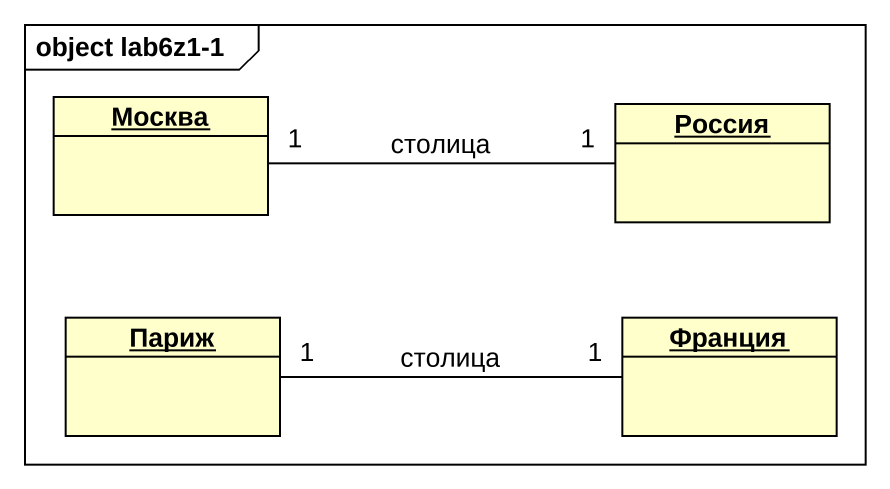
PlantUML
@startuml
mainframe object lab6z1-1
hide circle
hide empty members
object Москва
object Россия
object Париж
object Франция
Москва "1" -right- "1" Россия : столица
Париж "1" -right- "1" Франция : столица
@enduml
